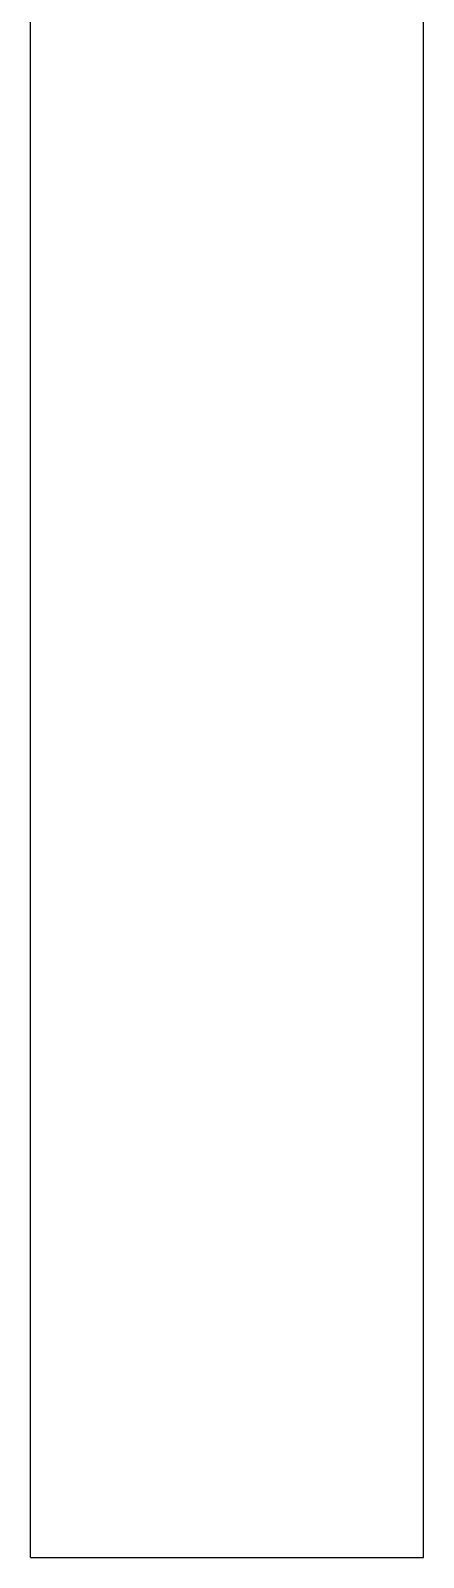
# Model space of a CAD drawing. Extents: x -599358 to 2865263, y -1062760 to 486533.
# Drawn here: x 242677.8 to 242756.4, y -693343.9 to -693039.1 of the extents above; entities that cross this region are included whole.
import ezdxf

# ---------------------------------------------------------------- set-up
doc = ezdxf.new("R2010")
doc.units = 0
doc.layers.add('取电臂', color=7, linetype='Continuous')

msp = doc.modelspace()

# ---------------------------------------------------------------- linework, layer by layer
at = {"layer": '取电臂', "color": 4, "linetype": 'Continuous'}
for p, q in [((242677.83, -693343.89), (242677.83, -693014.74)), ((242677.83, -693343.89), (242677.83, -693014.74)), ((242756.4, -693343.89), (242756.4, -693014.74)), ((242756.4, -693343.89), (242756.4, -693014.74)), ((242677.83, -693343.89), (242684.11, -693343.89)), ((242677.83, -693343.89), (242684.11, -693343.89)), ((242684.11, -693343.89), (242750.11, -693343.89)), ((242684.11, -693343.89), (242750.11, -693343.89)), ((242750.11, -693343.89), (242756.4, -693343.89)), ((242750.11, -693343.89), (242756.4, -693343.89))]:
    msp.add_line(p, q, dxfattribs=at)

doc.saveas('drawing.dxf')
